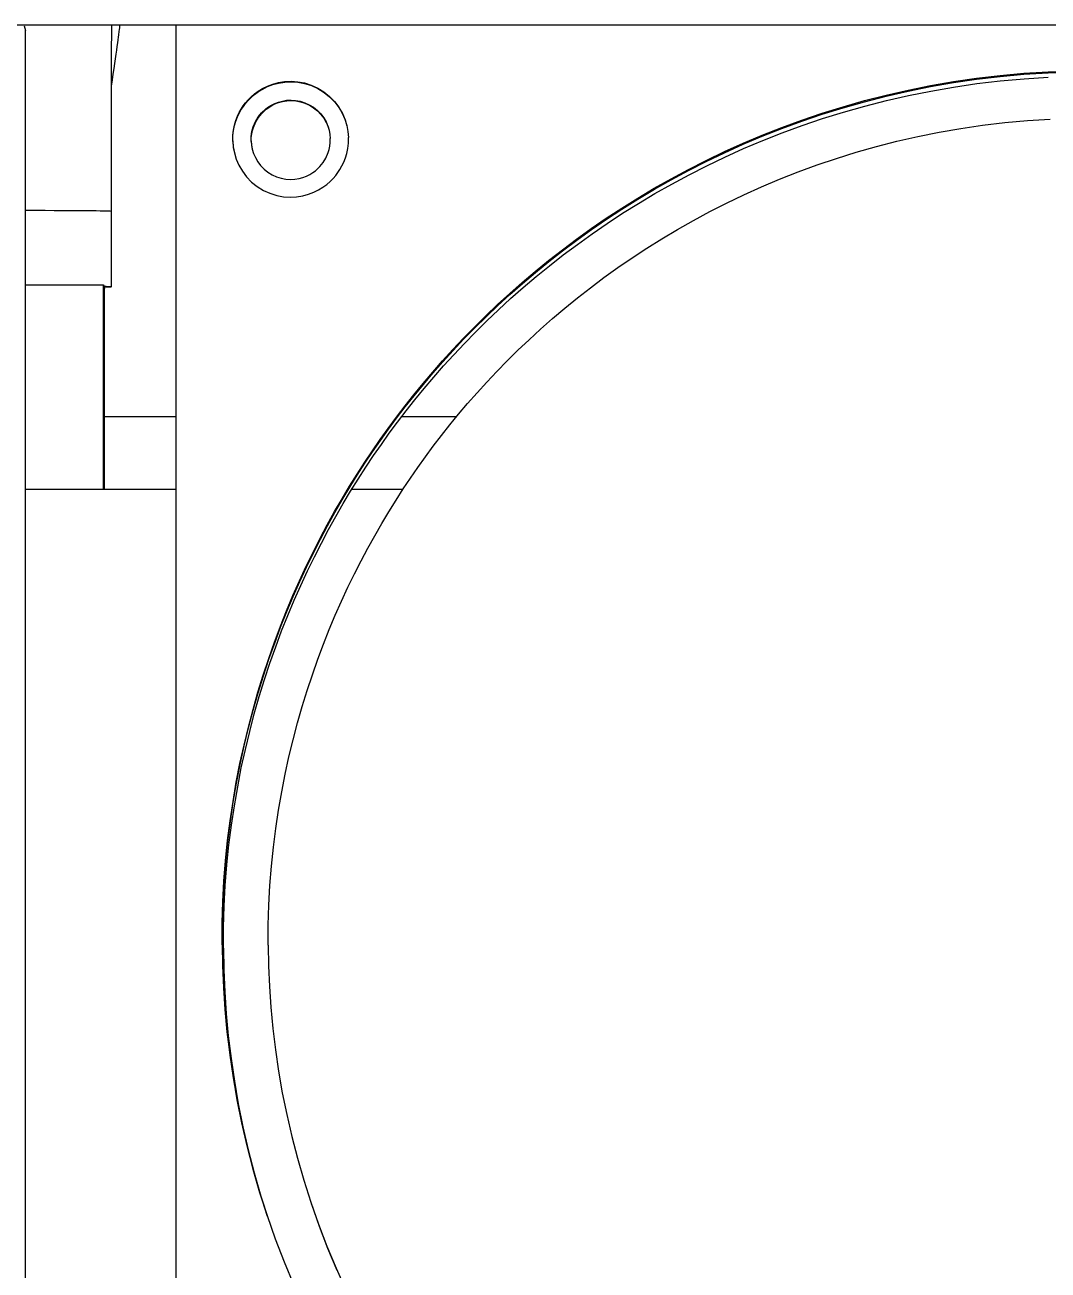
# Model space of a CAD drawing. Header units: millimetres. Extents: x -244 to 244, y -316 to 313.
# Drawn here: x -70.7 to -2.8, y 154.7 to 237.3 of the extents above; entities that cross this region are included whole.
import ezdxf

# ---------------------------------------------------------------- set-up
doc = ezdxf.new("R2010")
doc.units = ezdxf.units.MM
doc.layers.add('VISIBLE', color=7, linetype='Continuous')

msp = doc.modelspace()

# ---------------------------------------------------------------- linework, layer by layer
at = {"layer": 'VISIBLE'}
for p, q in [((-177.036, 237.329), (177.036, 237.329)), ((-70.793, 237.257), (-70.703, 236.958)), ((-64.986, 236.944), (-64.984, 237.329)), ((-64.455, 237.133), (-64.447, 237.213)), ((-64.447, 237.213), (-64.442, 237.273)), ((-64.442, 237.273), (-64.438, 237.329)), ((-60.698, 116.051), (-60.698, 237.329)), ((-70.703, 116.051), (-70.703, 236.958)), ((-64.99, 236.029), (-64.988, 236.499)), ((-64.988, 236.499), (-64.986, 236.944)), ((-64.557, 236.332), (-64.533, 236.509)), ((-64.533, 236.509), (-64.514, 236.662)), ((-64.514, 236.662), (-64.483, 236.9)), ((-64.483, 236.9), (-64.467, 237.029)), ((-64.467, 237.029), (-64.455, 237.133)), ((-64.991, 235.538), (-64.99, 236.029)), ((-64.69, 235.383), (-64.651, 235.656)), ((-64.651, 235.656), (-64.616, 235.905)), ((-64.616, 235.905), (-64.585, 236.131)), ((-64.585, 236.131), (-64.557, 236.332)), ((-64.994, 234.476), (-64.993, 235.021)), ((-64.993, 235.021), (-64.991, 235.538)), ((-64.828, 234.427), (-64.778, 234.769)), ((-64.778, 234.769), (-64.732, 235.087)), ((-64.732, 235.087), (-64.69, 235.383)), ((-64.996, 233.904), (-64.994, 234.476)), ((-64.937, 233.679), (-64.881, 234.064)), ((-64.881, 234.064), (-64.828, 234.427)), ((-7.572, 233.795), (-6.011, 233.98)), ((-7.57, 233.724), (-6.01, 233.909)), ((-7.57, 233.724), (-6.01, 233.909)), ((-6.011, 233.98), (-4.43, 234.124)), ((-6.01, 233.909), (-4.429, 234.053)), ((-4.43, 234.124), (-2.83, 234.225)), ((-4.429, 234.053), (-2.829, 234.154)), ((-2.83, 234.225), (-1.211, 234.282)), ((-2.829, 234.154), (-1.211, 234.211)), ((-64.999, 232.686), (-64.997, 233.307)), ((-64.997, 233.307), (-64.996, 233.904)), ((-64.997, 233.272), (-64.937, 233.679)), ((-64.997, 233.27), (-64.997, 233.272)), ((-55.254, 232.933), (-54.968, 233.108)), ((-54.968, 233.108), (-54.649, 233.265)), ((-54.959, 233.073), (-54.641, 233.23)), ((-54.649, 233.265), (-54.299, 233.398)), ((-54.641, 233.23), (-54.291, 233.363)), ((-54.299, 233.398), (-53.919, 233.5)), ((-54.291, 233.363), (-53.91, 233.465)), ((-53.919, 233.5), (-53.512, 233.565)), ((-53.91, 233.465), (-53.503, 233.53)), ((-53.512, 233.565), (-53.083, 233.586)), ((-53.503, 233.53), (-53.075, 233.551)), ((-53.083, 233.586), (-52.639, 233.557)), ((-53.075, 233.551), (-52.631, 233.522)), ((-52.639, 233.557), (-52.188, 233.474)), ((-52.631, 233.522), (-52.18, 233.438)), ((-52.188, 233.474), (-51.741, 233.334)), ((-52.18, 233.438), (-51.733, 233.298)), ((-51.741, 233.334), (-51.307, 233.137)), ((-51.741, 233.334), (-51.307, 233.137)), ((-51.733, 233.298), (-51.3, 233.102)), ((-51.307, 233.137), (-50.899, 232.886)), ((-51.307, 233.137), (-50.899, 232.886)), ((-51.3, 233.102), (-50.891, 232.851)), ((-12.117, 233.007), (-10.626, 233.307)), ((-12.114, 232.936), (-10.623, 233.236)), ((-10.626, 233.307), (-9.111, 233.57)), ((-10.623, 233.236), (-9.108, 233.499)), ((-10.61, 232.942), (-9.097, 233.204)), ((-9.111, 233.57), (-7.572, 233.795)), ((-9.108, 233.499), (-7.57, 233.724)), ((-9.097, 233.204), (-7.56, 233.429)), ((-7.56, 233.429), (-6.002, 233.614)), ((-7.56, 233.429), (-6.002, 233.614)), ((-6.002, 233.614), (-4.423, 233.757)), ((-4.423, 233.757), (-2.825, 233.858)), ((-65, 232.043), (-64.999, 232.686)), ((-56.106, 232.152), (-55.933, 232.352)), ((-56.097, 232.117), (-55.925, 232.317)), ((-55.933, 232.352), (-55.735, 232.551)), ((-55.925, 232.317), (-55.727, 232.515)), ((-55.735, 232.551), (-55.51, 232.746)), ((-55.727, 232.515), (-55.501, 232.711)), ((-55.51, 232.746), (-55.254, 232.933)), ((-55.501, 232.711), (-55.246, 232.898)), ((-55.246, 232.898), (-54.959, 233.073)), ((-53.915, 232.208), (-53.655, 232.278)), ((-53.655, 232.278), (-53.377, 232.323)), ((-53.647, 232.243), (-53.369, 232.287)), ((-53.377, 232.323), (-53.083, 232.337)), ((-53.369, 232.287), (-53.075, 232.302)), ((-53.083, 232.337), (-52.78, 232.317)), ((-53.075, 232.302), (-52.772, 232.282)), ((-52.78, 232.317), (-52.471, 232.26)), ((-52.772, 232.282), (-52.463, 232.225)), ((-52.772, 232.282), (-52.463, 232.225)), ((-52.471, 232.26), (-52.165, 232.164)), ((-50.899, 232.886), (-50.525, 232.586)), ((-50.891, 232.851), (-50.517, 232.551)), ((-50.525, 232.586), (-50.193, 232.245)), ((-50.517, 232.551), (-50.185, 232.21)), ((-16.436, 231.902), (-15.023, 232.303)), ((-15.023, 232.303), (-13.583, 232.672)), ((-15.019, 232.233), (-13.579, 232.601)), ((-15, 231.939), (-13.562, 232.307)), ((-13.583, 232.672), (-12.117, 233.007)), ((-13.579, 232.601), (-12.114, 232.936)), ((-13.562, 232.307), (-12.099, 232.642)), ((-12.099, 232.642), (-10.61, 232.942)), ((-65.001, 231.381), (-65, 232.043)), ((-56.641, 231.264), (-56.521, 231.517)), ((-56.632, 231.228), (-56.512, 231.482)), ((-56.521, 231.517), (-56.391, 231.747)), ((-56.512, 231.482), (-56.382, 231.712)), ((-56.391, 231.747), (-56.255, 231.954)), ((-56.382, 231.712), (-56.246, 231.919)), ((-56.255, 231.954), (-56.106, 232.152)), ((-56.246, 231.919), (-56.097, 232.117)), ((-55.254, 231.22), (-55.034, 231.493)), ((-55.245, 231.185), (-55.025, 231.457)), ((-55.034, 231.493), (-54.744, 231.762)), ((-55.025, 231.457), (-54.736, 231.727)), ((-54.744, 231.762), (-54.569, 231.89)), ((-54.736, 231.727), (-54.561, 231.855)), ((-54.569, 231.89), (-54.373, 232.01)), ((-54.561, 231.855), (-54.365, 231.975)), ((-54.373, 232.01), (-54.155, 232.117)), ((-54.365, 231.975), (-54.147, 232.082)), ((-54.155, 232.117), (-53.915, 232.208)), ((-54.147, 232.082), (-53.907, 232.173)), ((-53.907, 232.173), (-53.647, 232.243)), ((-52.463, 232.225), (-52.158, 232.129)), ((-52.463, 232.225), (-52.158, 232.129)), ((-52.165, 232.164), (-51.869, 232.03)), ((-52.158, 232.129), (-51.861, 231.995)), ((-52.158, 232.129), (-51.861, 231.995)), ((-51.869, 232.03), (-51.589, 231.858)), ((-51.861, 231.995), (-51.582, 231.823)), ((-51.861, 231.995), (-51.582, 231.823)), ((-51.589, 231.858), (-51.333, 231.653)), ((-51.582, 231.823), (-51.326, 231.618)), ((-51.582, 231.823), (-51.326, 231.618)), ((-51.333, 231.653), (-51.107, 231.419)), ((-51.326, 231.618), (-51.099, 231.384)), ((-51.326, 231.618), (-51.099, 231.384)), ((-50.193, 232.245), (-49.91, 231.871)), ((-50.185, 232.21), (-49.902, 231.836)), ((-49.91, 231.871), (-49.679, 231.475)), ((-49.902, 231.836), (-49.672, 231.44)), ((-49.679, 231.475), (-49.502, 231.067)), ((-49.672, 231.44), (-49.495, 231.032)), ((-19.178, 231.012), (-17.821, 231.472)), ((-17.821, 231.472), (-16.436, 231.902)), ((-17.815, 231.401), (-16.431, 231.832)), ((-17.793, 231.109), (-16.41, 231.539)), ((-16.431, 231.832), (-15.019, 232.233)), ((-16.41, 231.539), (-15, 231.939)), ((-65.003, 230.008), (-65.002, 230.702)), ((-65.002, 230.702), (-65.001, 231.381)), ((-56.906, 230.353), (-56.838, 230.681)), ((-56.898, 230.318), (-56.83, 230.646)), ((-56.838, 230.681), (-56.748, 230.985)), ((-56.83, 230.646), (-56.74, 230.95)), ((-56.748, 230.985), (-56.641, 231.264)), ((-56.74, 230.95), (-56.632, 231.228)), ((-55.591, 230.558), (-55.435, 230.922)), ((-55.583, 230.523), (-55.427, 230.886)), ((-55.435, 230.922), (-55.254, 231.22)), ((-55.427, 230.886), (-55.245, 231.185)), ((-51.107, 231.419), (-50.913, 231.164)), ((-51.099, 231.384), (-50.905, 231.129)), ((-50.913, 231.164), (-50.755, 230.893)), ((-50.905, 231.129), (-50.748, 230.858)), ((-50.755, 230.893), (-50.634, 230.614)), ((-50.748, 230.858), (-50.626, 230.579)), ((-50.634, 230.614), (-50.548, 230.333)), ((-49.502, 231.067), (-49.377, 230.656)), ((-49.495, 231.032), (-49.372, 230.629)), ((-49.377, 230.656), (-49.3, 230.251)), ((-20.506, 230.525), (-19.178, 231.012)), ((-20.499, 230.455), (-19.172, 230.942)), ((-20.474, 230.164), (-19.148, 230.65)), ((-19.172, 230.942), (-17.815, 231.401)), ((-19.148, 230.65), (-17.793, 231.109)), ((-8.627, 230.457), (-7.17, 230.67)), ((-7.17, 230.67), (-5.692, 230.845)), ((-5.692, 230.845), (-4.195, 230.981)), ((-4.195, 230.981), (-2.679, 231.077)), ((-65.004, 229.302), (-65.003, 230.008)), ((-56.953, 229.625), (-56.946, 230)), ((-56.946, 230), (-56.906, 230.353)), ((-56.945, 229.59), (-56.938, 229.965)), ((-56.938, 229.965), (-56.898, 230.318)), ((-55.731, 229.627), (-55.727, 229.883)), ((-55.727, 229.883), (-55.699, 230.125)), ((-55.723, 229.592), (-55.718, 229.849)), ((-55.718, 229.849), (-55.691, 230.09)), ((-55.699, 230.125), (-55.653, 230.35)), ((-55.691, 230.09), (-55.644, 230.315)), ((-55.653, 230.35), (-55.591, 230.558)), ((-55.644, 230.315), (-55.583, 230.523)), ((-50.626, 230.579), (-50.543, 230.307)), ((-50.548, 230.333), (-50.496, 230.056)), ((-50.496, 230.056), (-50.474, 229.787)), ((-50.479, 229.531), (-50.474, 229.787)), ((-49.3, 230.251), (-49.268, 229.859)), ((-49.275, 229.484), (-49.268, 229.859)), ((-23.074, 229.477), (-21.804, 230.013)), ((-23.067, 229.407), (-21.798, 229.943)), ((-21.804, 230.013), (-20.506, 230.525)), ((-21.798, 229.943), (-20.499, 230.455)), ((-21.77, 229.653), (-20.474, 230.164)), ((-12.862, 229.606), (-11.474, 229.923)), ((-11.474, 229.923), (-10.062, 230.207)), ((-10.062, 230.207), (-8.627, 230.457)), ((-65.004, 228.587), (-65.004, 229.302)), ((-56.953, 229.625), (-56.921, 229.233)), ((-56.945, 229.59), (-56.912, 229.198)), ((-56.921, 229.233), (-56.845, 228.828)), ((-56.912, 229.198), (-56.839, 228.81)), ((-55.731, 229.627), (-55.709, 229.359)), ((-55.723, 229.592), (-55.701, 229.324)), ((-55.709, 229.359), (-55.657, 229.082)), ((-55.701, 229.324), (-55.652, 229.065)), ((-55.657, 229.082), (-55.571, 228.801)), ((-50.614, 228.857), (-50.553, 229.064)), ((-50.553, 229.064), (-50.506, 229.289)), ((-50.506, 229.289), (-50.479, 229.531)), ((-49.383, 228.803), (-49.315, 229.131)), ((-49.315, 229.131), (-49.275, 229.484)), ((-24.313, 228.918), (-23.074, 229.477)), ((-24.306, 228.848), (-23.067, 229.407)), ((-24.275, 228.56), (-23.038, 229.117)), ((-23.038, 229.117), (-21.77, 229.653)), ((-15.563, 228.878), (-14.225, 229.257)), ((-14.225, 229.257), (-12.862, 229.606)), ((-65.005, 227.865), (-65.004, 228.587)), ((-56.845, 228.828), (-56.719, 228.417)), ((-56.719, 228.417), (-56.542, 228.009)), ((-55.571, 228.801), (-55.45, 228.521)), ((-55.45, 228.521), (-55.292, 228.251)), ((-55.45, 228.521), (-55.292, 228.251)), ((-55.292, 228.251), (-55.099, 227.995)), ((-55.292, 228.251), (-55.099, 227.995)), ((-51.172, 227.922), (-50.952, 228.194)), ((-50.952, 228.194), (-50.77, 228.493)), ((-50.77, 228.493), (-50.614, 228.857)), ((-49.701, 227.967), (-49.58, 228.221)), ((-49.58, 228.221), (-49.473, 228.499)), ((-49.473, 228.499), (-49.383, 228.803)), ((-26.703, 227.739), (-25.523, 228.338)), ((-26.695, 227.67), (-25.515, 228.269)), ((-25.523, 228.338), (-24.313, 228.918)), ((-25.515, 228.269), (-24.306, 228.848)), ((-25.483, 227.981), (-24.275, 228.56)), ((-18.159, 228.034), (-16.874, 228.47)), ((-16.874, 228.47), (-15.563, 228.878)), ((-65.005, 227.14), (-65.005, 227.865)), ((-56.542, 228.009), (-56.311, 227.613)), ((-56.311, 227.613), (-56.029, 227.239)), ((-55.099, 227.995), (-54.872, 227.761)), ((-55.099, 227.995), (-54.872, 227.761)), ((-54.872, 227.761), (-54.616, 227.556)), ((-54.616, 227.556), (-54.336, 227.385)), ((-54.616, 227.556), (-54.336, 227.385)), ((-54.336, 227.385), (-54.04, 227.25)), ((-54.336, 227.385), (-54.04, 227.25)), ((-52.29, 227.206), (-52.05, 227.297)), ((-52.05, 227.297), (-51.832, 227.404)), ((-51.832, 227.404), (-51.636, 227.524)), ((-51.636, 227.524), (-51.462, 227.652)), ((-51.462, 227.652), (-51.172, 227.922)), ((-50.288, 227.132), (-50.116, 227.332)), ((-50.116, 227.332), (-49.967, 227.53)), ((-49.967, 227.53), (-49.831, 227.737)), ((-49.831, 227.737), (-49.701, 227.967)), ((-27.852, 227.122), (-26.703, 227.739)), ((-27.844, 227.053), (-26.695, 227.67)), ((-27.809, 226.766), (-26.661, 227.382)), ((-26.661, 227.382), (-25.483, 227.981)), ((-20.646, 227.088), (-19.417, 227.574)), ((-19.417, 227.574), (-18.159, 228.034)), ((-65.005, 226.413), (-65.005, 227.14)), ((-56.029, 227.239), (-55.697, 226.898)), ((-56.029, 227.239), (-55.697, 226.898)), ((-55.697, 226.898), (-55.323, 226.598)), ((-55.323, 226.598), (-54.914, 226.347)), ((-55.323, 226.598), (-54.914, 226.347)), ((-54.04, 227.25), (-53.734, 227.154)), ((-53.734, 227.154), (-53.426, 227.097)), ((-53.426, 227.097), (-53.122, 227.077)), ((-53.122, 227.077), (-52.829, 227.092)), ((-52.829, 227.092), (-52.55, 227.136)), ((-52.55, 227.136), (-52.29, 227.206)), ((-51.254, 226.376), (-50.967, 226.551)), ((-50.967, 226.551), (-50.712, 226.738)), ((-50.712, 226.738), (-50.486, 226.933)), ((-50.486, 226.933), (-50.288, 227.132)), ((-30.062, 225.838), (-28.972, 226.488)), ((-28.972, 226.488), (-27.852, 227.122)), ((-28.963, 226.419), (-27.844, 227.053)), ((-28.927, 226.133), (-27.809, 226.766)), ((-23.022, 226.052), (-21.848, 226.581)), ((-21.848, 226.581), (-20.646, 227.088)), ((-65.006, 225.687), (-65.005, 226.413)), ((-65.006, 224.966), (-65.006, 225.687)), ((-54.914, 226.347), (-54.481, 226.15)), ((-54.914, 226.347), (-54.481, 226.15)), ((-54.481, 226.15), (-54.034, 226.01)), ((-54.034, 226.01), (-53.583, 225.927)), ((-53.583, 225.927), (-53.139, 225.898)), ((-53.139, 225.898), (-52.71, 225.919)), ((-52.71, 225.919), (-52.303, 225.984)), ((-52.303, 225.984), (-51.923, 226.086)), ((-51.923, 226.086), (-51.573, 226.219)), ((-51.573, 226.219), (-51.254, 226.376)), ((-31.122, 225.175), (-30.062, 225.838)), ((-31.112, 225.106), (-30.053, 225.77)), ((-30.053, 225.77), (-28.963, 226.419)), ((-30.015, 225.485), (-28.927, 226.133)), ((-24.168, 225.503), (-23.022, 226.052)), ((-70.703, 225.021), (-70.655, 225.021)), ((-70.655, 225.021), (-70.031, 225.022)), ((-70.031, 225.022), (-69.407, 225.021)), ((-69.407, 225.021), (-68.798, 225.02)), ((-68.798, 225.02), (-68.215, 225.018)), ((-68.215, 225.018), (-67.672, 225.015)), ((-67.672, 225.015), (-67.176, 225.012)), ((-67.176, 225.012), (-66.733, 225.008)), ((-66.733, 225.008), (-66.347, 225.004)), ((-66.347, 225.004), (-66.017, 224.999)), ((-66.017, 224.999), (-65.742, 224.995)), ((-65.742, 224.995), (-65.519, 224.99)), ((-65.519, 224.99), (-65.344, 224.986)), ((-65.344, 224.986), (-65.211, 224.981)), ((-65.211, 224.981), (-65.115, 224.977)), ((-65.115, 224.977), (-65.052, 224.973)), ((-65.052, 224.973), (-65.017, 224.969)), ((-65.017, 224.969), (-65.006, 224.966)), ((-65.006, 219.957), (-65.006, 224.966)), ((-32.152, 224.499), (-31.122, 225.175)), ((-32.142, 224.43), (-31.112, 225.106)), ((-32.102, 224.147), (-31.073, 224.822)), ((-31.073, 224.822), (-30.015, 225.485)), ((-26.373, 224.351), (-25.285, 224.935)), ((-25.285, 224.935), (-24.168, 225.503)), ((-33.153, 223.811), (-32.152, 224.499)), ((-33.143, 223.743), (-32.142, 224.43)), ((-33.101, 223.46), (-32.102, 224.147)), ((-27.433, 223.75), (-26.373, 224.351)), ((-34.125, 223.112), (-33.153, 223.811)), ((-34.115, 223.045), (-33.143, 223.743)), ((-34.072, 222.763), (-33.101, 223.46)), ((-28.465, 223.136), (-27.433, 223.75)), ((-35.984, 221.689), (-35.069, 222.405)), ((-35.973, 221.622), (-35.058, 222.337)), ((-35.069, 222.405), (-34.125, 223.112)), ((-35.058, 222.337), (-34.115, 223.045)), ((-35.014, 222.057), (-34.072, 222.763)), ((-30.445, 221.867), (-29.469, 222.507)), ((-29.469, 222.507), (-28.465, 223.136)), ((-36.871, 220.966), (-35.984, 221.689)), ((-36.86, 220.899), (-35.973, 221.622)), ((-35.928, 221.342), (-35.014, 222.057)), ((-31.393, 221.216), (-30.445, 221.867)), ((-37.731, 220.236), (-36.871, 220.966)), ((-37.72, 220.169), (-36.86, 220.899)), ((-36.814, 220.62), (-35.928, 221.342)), ((-32.313, 220.554), (-31.393, 221.216)), ((-70.703, 220.073), (-65.541, 220.073)), ((-65.541, 206.51), (-65.541, 220.073)), ((-65.541, 220.073), (-65.472, 219.842)), ((-65.514, 219.981), (-65.344, 219.977)), ((-65.499, 219.933), (-65.332, 219.938)), ((-65.344, 219.977), (-65.211, 219.973)), ((-65.332, 219.938), (-65.201, 219.942)), ((-65.211, 219.973), (-65.115, 219.969)), ((-65.201, 219.942), (-65.108, 219.946)), ((-65.115, 219.969), (-65.052, 219.965)), ((-65.108, 219.946), (-65.048, 219.95)), ((-65.052, 219.965), (-65.017, 219.961)), ((-65.048, 219.95), (-65.015, 219.954)), ((-65.017, 219.961), (-65.006, 219.957)), ((-65.015, 219.954), (-65.006, 219.957)), ((-38.564, 219.502), (-37.731, 220.236)), ((-38.552, 219.435), (-37.72, 220.169)), ((-38.504, 219.158), (-37.672, 219.891)), ((-37.672, 219.891), (-36.814, 220.62)), ((-34.073, 219.206), (-33.206, 219.884)), ((-33.206, 219.884), (-32.313, 220.554)), ((-65.472, 206.51), (-65.472, 219.842)), ((-39.37, 218.762), (-38.564, 219.502)), ((-39.358, 218.696), (-38.552, 219.435)), ((-39.308, 218.42), (-38.504, 219.158)), ((-34.913, 218.522), (-34.073, 219.206)), ((-40.15, 218.02), (-39.37, 218.762)), ((-40.138, 217.954), (-39.358, 218.696)), ((-40.087, 217.678), (-39.308, 218.42)), ((-35.727, 217.831), (-34.913, 218.522)), ((-40.905, 217.274), (-40.15, 218.02)), ((-40.892, 217.208), (-40.138, 217.954)), ((-40.841, 216.934), (-40.087, 217.678)), ((-36.516, 217.135), (-35.727, 217.831)), ((-41.634, 216.527), (-40.905, 217.274)), ((-41.622, 216.461), (-40.892, 217.208)), ((-41.569, 216.188), (-40.841, 216.934)), ((-37.279, 216.436), (-36.516, 217.135)), ((-43.02, 215.028), (-42.339, 215.778)), ((-42.339, 215.778), (-41.634, 216.527)), ((-42.326, 215.712), (-41.622, 216.461)), ((-42.273, 215.44), (-41.569, 216.188)), ((-38.732, 215.026), (-38.018, 215.732)), ((-38.018, 215.732), (-37.279, 216.436)), ((-43.678, 214.278), (-43.02, 215.028)), ((-43.664, 214.213), (-43.007, 214.963)), ((-43.007, 214.963), (-42.326, 215.712)), ((-42.953, 214.691), (-42.273, 215.44)), ((-39.423, 214.318), (-38.732, 215.026)), ((-44.312, 213.529), (-43.678, 214.278)), ((-44.299, 213.465), (-43.664, 214.213)), ((-43.609, 213.943), (-42.953, 214.691)), ((-40.09, 213.609), (-39.423, 214.318)), ((-44.924, 212.781), (-44.312, 213.529)), ((-44.911, 212.717), (-44.299, 213.465)), ((-44.243, 213.195), (-43.609, 213.943)), ((-40.735, 212.899), (-40.09, 213.609)), ((-45.515, 212.035), (-44.924, 212.781)), ((-45.501, 211.971), (-44.911, 212.717)), ((-45.444, 211.703), (-44.854, 212.448)), ((-44.854, 212.448), (-44.243, 213.195)), ((-41.358, 212.19), (-40.735, 212.899)), ((-46.084, 211.291), (-45.515, 212.035)), ((-46.07, 211.227), (-45.501, 211.971)), ((-46.012, 210.96), (-45.444, 211.703)), ((-41.959, 211.48), (-41.358, 212.19)), ((-65.472, 211.332), (-60.698, 211.332)), ((-46.633, 210.549), (-46.084, 211.291)), ((-46.618, 210.486), (-46.07, 211.227)), ((-46.559, 210.22), (-46.012, 210.96)), ((-45.728, 211.332), (-42.08, 211.332)), ((-43.098, 210.066), (-42.538, 210.772)), ((-42.538, 210.772), (-41.959, 211.48)), ((-47.161, 209.811), (-46.633, 210.549)), ((-47.147, 209.747), (-46.618, 210.486)), ((-47.087, 209.482), (-46.559, 210.22)), ((-43.636, 209.361), (-43.098, 210.066)), ((-47.677, 209.064), (-47.161, 209.811)), ((-47.663, 209.001), (-47.147, 209.747)), ((-47.603, 208.737), (-47.087, 209.482)), ((-44.656, 207.959), (-43.636, 209.361)), ((-48.698, 207.51), (-48.19, 208.297)), ((-48.19, 208.297), (-47.677, 209.064)), ((-48.176, 208.234), (-47.663, 209.001)), ((-48.115, 207.971), (-47.603, 208.737)), ((-49.201, 206.702), (-48.698, 207.51)), ((-48.683, 207.447), (-48.176, 208.234)), ((-48.622, 207.185), (-48.115, 207.971)), ((-45.631, 206.526), (-44.656, 207.959)), ((-49.698, 205.874), (-49.201, 206.702)), ((-49.683, 205.811), (-49.186, 206.64)), ((-49.186, 206.64), (-48.683, 207.447)), ((-49.124, 206.379), (-48.622, 207.185)), ((-70.703, 206.51), (-60.698, 206.51)), ((-50.189, 205.023), (-49.698, 205.874)), ((-50.174, 204.961), (-49.683, 205.811)), ((-49.621, 205.551), (-49.124, 206.379)), ((-49.042, 206.51), (-45.641, 206.51)), ((-46.112, 205.781), (-45.631, 206.526)), ((-50.672, 204.151), (-50.189, 205.023)), ((-50.11, 204.702), (-49.621, 205.551)), ((-47.059, 204.231), (-46.588, 205.016)), ((-46.588, 205.016), (-46.112, 205.781)), ((-50.657, 204.089), (-50.174, 204.961)), ((-50.593, 203.832), (-50.11, 204.702)), ((-47.523, 203.426), (-47.059, 204.231)), ((-51.148, 203.257), (-50.672, 204.151)), ((-51.132, 203.195), (-50.657, 204.089)), ((-51.068, 202.939), (-50.593, 203.832)), ((-47.981, 202.6), (-47.523, 203.426)), ((-51.615, 202.341), (-51.148, 203.257)), ((-51.599, 202.279), (-51.132, 203.195)), ((-51.534, 202.024), (-51.068, 202.939)), ((-48.431, 201.754), (-47.981, 202.6)), ((-52.072, 201.401), (-51.615, 202.341)), ((-52.056, 201.34), (-51.599, 202.279)), ((-51.99, 201.086), (-51.534, 202.024)), ((-48.873, 200.886), (-48.431, 201.754)), ((-52.519, 200.439), (-52.072, 201.401)), ((-52.503, 200.379), (-52.056, 201.34)), ((-52.436, 200.126), (-51.99, 201.086)), ((-49.306, 199.997), (-48.873, 200.886)), ((-52.954, 199.454), (-52.519, 200.439)), ((-52.938, 199.394), (-52.503, 200.379)), ((-52.871, 199.142), (-52.436, 200.126)), ((-53.378, 198.446), (-52.954, 199.454)), ((-53.361, 198.386), (-52.938, 199.394)), ((-49.729, 199.086), (-49.306, 199.997)), ((-53.788, 197.414), (-53.378, 198.446)), ((-53.771, 197.354), (-53.361, 198.386)), ((-53.294, 198.135), (-52.871, 199.142)), ((-50.142, 198.153), (-49.729, 199.086)), ((-53.704, 197.105), (-53.294, 198.135)), ((-50.543, 197.198), (-50.142, 198.153)), ((-54.184, 196.358), (-53.788, 197.414)), ((-54.167, 196.299), (-53.771, 197.354)), ((-54.099, 196.051), (-53.704, 197.105)), ((-50.931, 196.221), (-50.543, 197.198)), ((-54.565, 195.279), (-54.184, 196.358)), ((-54.548, 195.219), (-54.167, 196.299)), ((-54.479, 194.973), (-54.099, 196.051)), ((-51.306, 195.221), (-50.931, 196.221)), ((-54.929, 194.176), (-54.565, 195.279)), ((-54.913, 194.117), (-54.548, 195.219)), ((-51.667, 194.199), (-51.306, 195.221)), ((-54.843, 193.872), (-54.479, 194.973)), ((-55.277, 193.048), (-54.929, 194.176)), ((-55.26, 192.99), (-54.913, 194.117)), ((-55.19, 192.746), (-54.843, 193.872)), ((-52.012, 193.154), (-51.667, 194.199)), ((-55.606, 191.898), (-55.277, 193.048)), ((-55.589, 191.839), (-55.26, 192.99)), ((-55.518, 191.597), (-55.19, 192.746)), ((-52.341, 192.087), (-52.012, 193.154)), ((-55.915, 190.723), (-55.606, 191.898)), ((-55.898, 190.665), (-55.589, 191.839)), ((-52.652, 190.997), (-52.341, 192.087)), ((-55.827, 190.424), (-55.518, 191.597)), ((-52.945, 189.885), (-52.652, 190.997)), ((-56.203, 189.525), (-55.915, 190.723)), ((-56.186, 189.467), (-55.898, 190.665)), ((-56.115, 189.228), (-55.827, 190.424)), ((-56.47, 188.303), (-56.203, 189.525)), ((-56.452, 188.246), (-56.186, 189.467)), ((-53.218, 188.75), (-52.945, 189.885)), ((-56.381, 188.008), (-56.115, 189.228)), ((-53.47, 187.594), (-53.218, 188.75)), ((-56.713, 187.058), (-56.47, 188.303)), ((-56.695, 187.001), (-56.452, 188.246)), ((-56.624, 186.765), (-56.381, 188.008)), ((-56.931, 185.79), (-56.713, 187.058)), ((-56.914, 185.733), (-56.695, 187.001)), ((-53.701, 186.415), (-53.47, 187.594)), ((-56.842, 185.499), (-56.624, 186.765)), ((-53.908, 185.214), (-53.701, 186.415)), ((-57.124, 184.499), (-56.931, 185.79)), ((-57.107, 184.443), (-56.914, 185.733)), ((-57.034, 184.21), (-56.842, 185.499)), ((-54.09, 183.992), (-53.908, 185.214)), ((-57.289, 183.186), (-57.124, 184.499)), ((-57.272, 183.131), (-57.107, 184.443)), ((-57.2, 182.9), (-57.034, 184.21)), ((-54.247, 182.749), (-54.09, 183.992)), ((-57.426, 181.852), (-57.289, 183.186)), ((-57.409, 181.797), (-57.272, 183.131)), ((-57.336, 181.567), (-57.2, 182.9)), ((-54.376, 181.485), (-54.247, 182.749)), ((-57.533, 180.497), (-57.426, 181.852)), ((-57.516, 180.442), (-57.409, 181.797)), ((-57.443, 180.214), (-57.336, 181.567)), ((-54.478, 180.202), (-54.376, 181.485)), ((-57.609, 179.121), (-57.533, 180.497)), ((-57.592, 179.066), (-57.516, 180.442)), ((-57.519, 178.84), (-57.443, 180.214)), ((-54.55, 178.899), (-54.478, 180.202)), ((-57.653, 177.725), (-57.609, 179.121)), ((-57.635, 177.671), (-57.592, 179.066)), ((-57.562, 177.447), (-57.519, 178.84)), ((-54.591, 177.578), (-54.55, 178.899)), ((-57.662, 176.311), (-57.653, 177.725)), ((-57.645, 176.257), (-57.635, 177.671)), ((-57.572, 176.035), (-57.562, 177.447)), ((-54.6, 176.239), (-54.591, 177.578)), ((-57.662, 176.311), (-57.636, 174.879)), ((-57.645, 176.257), (-57.619, 174.825)), ((-54.6, 176.239), (-54.575, 174.882)), ((-57.572, 176.035), (-57.546, 174.605)), ((-57.636, 174.879), (-57.574, 173.429)), ((-57.619, 174.825), (-57.557, 173.377)), ((-57.546, 174.605), (-57.484, 173.158)), ((-54.575, 174.882), (-54.516, 173.51)), ((-57.574, 173.429), (-57.474, 171.964)), ((-57.557, 173.377), (-57.457, 171.912)), ((-57.484, 173.158), (-57.384, 171.695)), ((-54.516, 173.51), (-54.421, 172.123)), ((-57.474, 171.964), (-57.335, 170.485)), ((-54.421, 172.123), (-54.29, 170.722)), ((-57.457, 171.912), (-57.317, 170.433)), ((-57.384, 171.695), (-57.245, 170.218)), ((-57.335, 170.485), (-57.155, 168.992)), ((-57.317, 170.433), (-57.137, 168.941)), ((-54.29, 170.722), (-54.119, 169.308)), ((-57.245, 170.218), (-57.065, 168.727)), ((-57.155, 168.992), (-56.933, 167.487)), ((-57.137, 168.941), (-56.916, 167.436)), ((-57.065, 168.727), (-56.844, 167.225)), ((-54.119, 169.308), (-53.91, 167.883)), ((-53.91, 167.883), (-53.66, 166.448)), ((-56.933, 167.487), (-56.669, 165.972)), ((-56.916, 167.436), (-56.652, 165.921)), ((-56.844, 167.225), (-56.581, 165.712)), ((-53.66, 166.448), (-53.368, 165.005)), ((-56.669, 165.972), (-56.361, 164.447)), ((-56.652, 165.921), (-56.344, 164.397)), ((-56.581, 165.712), (-56.273, 164.19)), ((-53.368, 165.005), (-53.034, 163.555)), ((-56.361, 164.447), (-56.008, 162.916)), ((-56.344, 164.397), (-55.991, 162.866)), ((-56.273, 164.19), (-55.921, 162.661)), ((-56.008, 162.916), (-55.609, 161.379)), ((-55.991, 162.866), (-55.593, 161.33)), ((-53.034, 163.555), (-52.656, 162.1)), ((-55.921, 162.661), (-55.522, 161.126)), ((-52.656, 162.1), (-52.234, 160.641)), ((-55.609, 161.379), (-55.164, 159.838)), ((-55.593, 161.33), (-55.147, 159.79)), ((-55.593, 161.33), (-55.147, 159.79)), ((-55.522, 161.126), (-55.077, 159.588)), ((-55.522, 161.126), (-55.077, 159.588)), ((-52.234, 160.641), (-51.767, 159.181)), ((-55.164, 159.838), (-54.671, 158.296)), ((-55.147, 159.79), (-54.657, 158.257)), ((-55.147, 159.79), (-54.657, 158.257)), ((-55.077, 159.588), (-54.6, 158.095)), ((-55.077, 159.588), (-54.6, 158.095)), ((-51.767, 159.181), (-51.756, 159.147)), ((-51.767, 159.181), (-51.254, 157.721)), ((-51.756, 159.147), (-51.734, 159.078)), ((-51.734, 159.078), (-51.722, 159.044)), ((-51.722, 159.044), (-51.21, 157.585)), ((-51.722, 159.044), (-51.21, 157.585)), ((-54.671, 158.296), (-54.129, 156.754)), ((-54.671, 158.296), (-54.129, 156.754)), ((-51.254, 157.721), (-50.695, 156.263)), ((-51.21, 157.585), (-50.652, 156.129)), ((-51.21, 157.585), (-50.652, 156.129)), ((-54.129, 156.754), (-53.539, 155.215)), ((-54.129, 156.754), (-53.539, 155.215)), ((-50.695, 156.263), (-50.089, 154.81)), ((-50.652, 156.129), (-50.046, 154.677)), ((-53.539, 155.215), (-52.899, 153.68)), ((-50.089, 154.81), (-49.436, 153.363))]:
    msp.add_line(p, q, dxfattribs=at)

doc.saveas('drawing.dxf')
